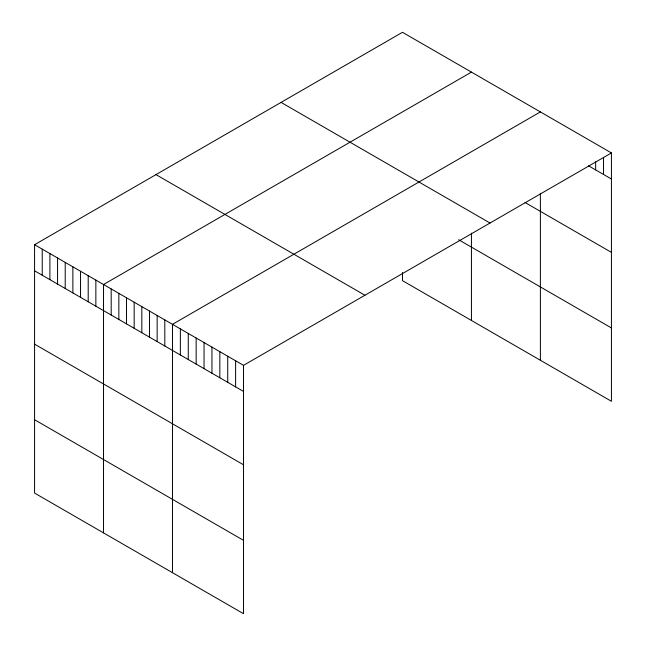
<?xml version="1.0" encoding="UTF-8"?>
<svg xmlns="http://www.w3.org/2000/svg" width="646" height="646" viewBox="0 0 646 646"><rect width="100%" height="100%" fill="white"/><g stroke="black" fill="none" stroke-linecap="round" stroke-linejoin="round"><path stroke-width="0.97" d="M34.569 244.713L243.518 365.345L243.518 613.7L34.569 493.068L34.569 244.713L402.482 32.3L611.431 152.932L611.431 401.287L402.482 280.655L402.482 272.507M471.435 72.11L103.521 284.523L103.521 532.877M540.387 111.919L172.474 324.332L172.474 572.687M243.518 365.345L611.431 152.932M588.538 165.812L611.431 179.023M525.061 202.513L611.431 252.376M281.075 102.399L490.015 223.031M458.668 239.747L611.431 327.942M155.985 174.614L364.925 295.246M34.569 270.803L243.518 391.436M34.569 344.156L243.518 464.789M34.569 419.722L243.518 540.355M603.534 157.406L603.534 174.468M595.644 161.88L595.644 169.914M540.387 193.251L540.387 360.274M471.435 233.125L471.435 320.464M235.62 360.791L235.62 386.881M227.731 356.229L227.731 382.327M219.834 351.674L219.834 377.765M211.945 347.112L211.945 373.21M204.047 342.558L204.047 368.656M196.158 338.003L196.158 364.094M188.261 333.441L188.261 359.539M180.371 328.887L180.371 354.985M164.811 319.907L164.811 345.998M157.156 315.482L157.156 341.581M149.492 311.057L149.492 337.155M141.829 306.64L141.829 332.73M134.166 302.215L134.166 328.305M126.511 297.79L126.511 323.888M118.848 293.365L118.848 319.463M111.185 288.948L111.185 315.038M95.858 280.098L95.858 306.196M88.203 275.672L88.203 301.771M80.54 271.255L80.54 297.346M72.877 266.83L72.877 292.921M65.214 262.405L65.214 288.496M57.559 257.98L57.559 284.079M49.895 253.555L49.895 279.653M42.232 249.138L42.232 275.228"/></g></svg>
